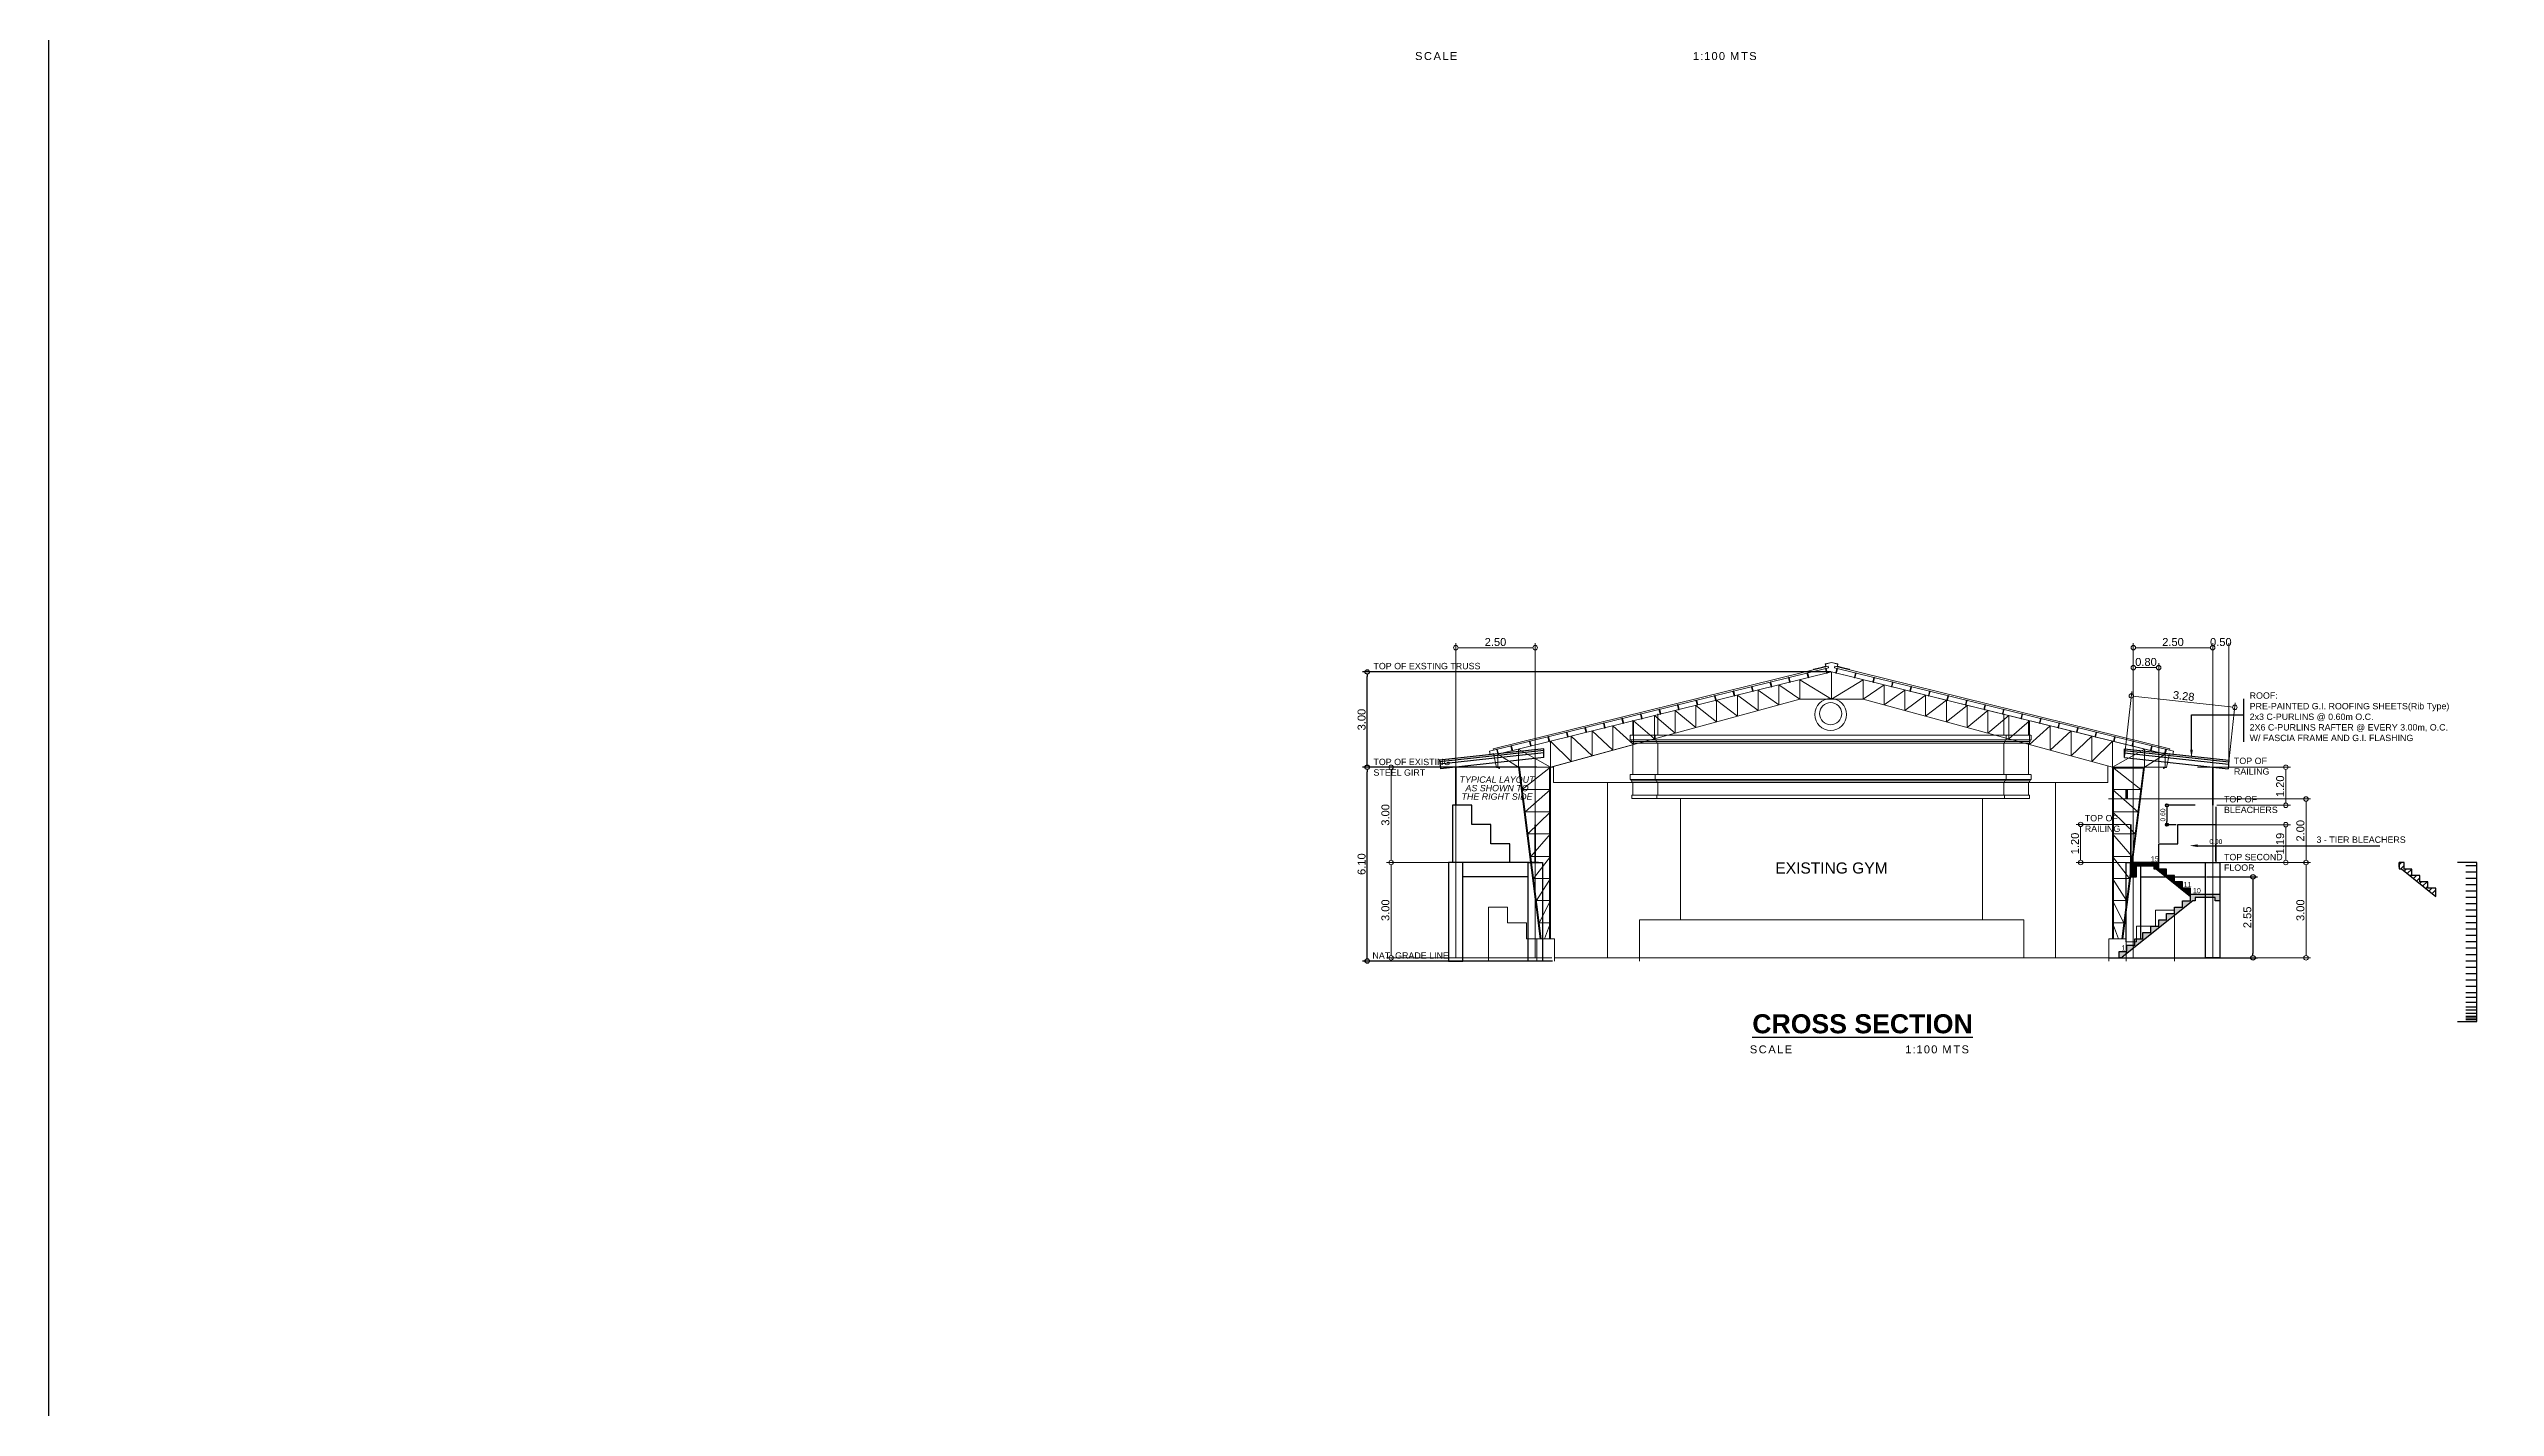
# Model space of a CAD drawing. Header units: inches. Extents: x -1369 to 1198, y -366 to 1398.
# Drawn here: x -748 to -671, y -120.1 to -77.3 of the extents above; entities that cross this region are included whole.
import ezdxf
from ezdxf import colors
from ezdxf.entities.mleader import LeaderData, LeaderLine
from ezdxf.math import Vec2, Vec3

# ---------------------------------------------------------------- set-up
doc = ezdxf.new("R2010")
doc.units = ezdxf.units.IN
doc.header["$MEASUREMENT"] = 0
doc.layers.add('BLK_BDY', color=11, linetype='Continuous', lineweight=13)
doc.layers.add('dim.', color=10, linetype='Continuous', lineweight=15)
for name, color, linetype in [('BUILDING', 40, 'Continuous'), ('dim', 8, 'Continuous'), ('FLOOR-pattern', 7, 'Continuous'), ('S-DIM', 7, 'Continuous')]:
    doc.layers.add(name, color=color, linetype=linetype)
doc.styles.get("Standard").update_dxf_attribs({"font": 'arial.ttf'})
doc.dimstyles.new('60', dxfattribs={"dimtxt": 0.15, "dimasz": 0.1, "dimexe": 0.05, "dimexo": 0.05, "dimgap": 0.05, "dimtad": 1, "dimzin": 0, "dimdsep": 46, "dimtxsty": 'Standard', "dimblk": 'DOTBLANK', "dimcen": 0.5, "dimclrd": 256, "dimclre": 256, "dimclrt": 7, "dimaunit": 1, "dimadec": 5, "dimazin": 0, "dimtfac": 1, "dimtix": 1, "dimtofl": 0, "dimtmove": 0, "dimatfit": 3, "dimfxl": 0.6, "dimtolj": 1, "dimtzin": 0, "dimarcsym": 0})
doc.dimstyles.get("Standard").update_dxf_attribs({"dimtxt": 0.25, "dimasz": 0.14, "dimexe": 0.145, "dimexo": 0.025, "dimgap": 0.05, "dimtad": 1, "dimzin": 0, "dimdsep": 46, "dimtxsty": 'Standard', "dimblk": 'DOTBLANK', "dimcen": 0.09, "dimclrd": 256, "dimclre": 256, "dimaunit": 1, "dimadec": 5, "dimazin": 0, "dimtfac": 1, "dimtix": 1, "dimtofl": 0, "dimtmove": 0, "dimatfit": 3, "dimfxl": 0, "dimtolj": 1, "dimtzin": 0, "dimlwd": -1, "dimlwe": -1, "dimarcsym": 0})

# ---------------------------------------------------------------- blocks, each defined once
blk = doc.blocks.new('_DotBlank')
at = {"color": 0, "linetype": 'ByBlock', "lineweight": -2}
blk.add_line((-0.5, 0), (-1, 0), dxfattribs=at)
blk.add_circle((0, 0), 0.5, dxfattribs=at)
blk = doc.blocks.new('*D856')
at = {"layer": 'Defpoints', "color": 0, "transparency": 16777216}
for p in [(-706.498, -99.952), (-701.132, -99.952), (-700.642, -106.052)]:
    blk.add_point(p, dxfattribs=at)
at = {"layer": 'dim', "transparency": 16777216}
for p, q in [((-701.157, -99.952), (-706.643, -99.952)), ((-706.498, -105.912), (-706.498, -100.092)), ((-700.667, -106.052), (-706.643, -106.052))]:
    blk.add_line(p, q, dxfattribs=at)
at = {"layer": 'dim', "transparency": 16777216, "xscale": 0.14, "yscale": 0.14, "zscale": 0.14}
for p, rotation in [((-706.498, -99.952), 90), ((-706.498, -106.052), 270)]:
    blk.add_blockref('_DotBlank', p, dxfattribs=dict(at, rotation=rotation))
at = {"layer": 'dim', "color": 0, "transparency": 16777216, "insert": (-706.675, -103.002), "char_height": 0.25, "attachment_point": 5, "rotation": 90}
blk.add_mtext('\\A1;6.10', dxfattribs=at)
blk = doc.blocks.new('*D857')
at = {"layer": 'Defpoints', "color": 0, "transparency": 16777216}
for p in [(-706.498, -96.952), (-691.882, -96.952), (-702.382, -99.952)]:
    blk.add_point(p, dxfattribs=at)
at = {"layer": 'dim', "transparency": 16777216}
for p, q in [((-691.907, -96.952), (-706.643, -96.952)), ((-706.498, -99.812), (-706.498, -97.092)), ((-702.407, -99.952), (-706.643, -99.952))]:
    blk.add_line(p, q, dxfattribs=at)
at = {"layer": 'dim', "transparency": 16777216, "xscale": 0.14, "yscale": 0.14, "zscale": 0.14}
for p, rotation in [((-706.498, -96.952), 90), ((-706.498, -99.952), 270)]:
    blk.add_blockref('_DotBlank', p, dxfattribs=dict(at, rotation=rotation))
at = {"layer": 'dim', "color": 0, "transparency": 16777216, "insert": (-706.675, -98.452), "char_height": 0.25, "attachment_point": 5, "rotation": 90}
blk.add_mtext('\\A1;3.00', dxfattribs=at)
blk = doc.blocks.new('*D858')
at = {"layer": 'Defpoints', "color": 0, "transparency": 16777216}
for p in [(-680.157, -102.952), (-676.944, -102.952), (-683.157, -105.952)]:
    blk.add_point(p, dxfattribs=at)
at = {"layer": 'dim.', "transparency": 16777216}
for p, q in [((-680.132, -102.952), (-676.799, -102.952)), ((-676.944, -105.812), (-676.944, -103.092)), ((-683.132, -105.952), (-676.799, -105.952))]:
    blk.add_line(p, q, dxfattribs=at)
at = {"layer": 'dim.', "transparency": 16777216, "xscale": 0.14, "yscale": 0.14, "zscale": 0.14}
for p, rotation in [((-676.944, -102.952), 90), ((-676.944, -105.952), 270)]:
    blk.add_blockref('_DotBlank', p, dxfattribs=dict(at, rotation=rotation))
at = {"layer": 'dim.', "color": 0, "transparency": 16777216, "insert": (-677.121, -104.452), "char_height": 0.25, "attachment_point": 5, "rotation": 90}
blk.add_mtext('\\A1;3.00', dxfattribs=at)
blk = doc.blocks.new('*D859')
at = {"layer": 'Defpoints', "color": 0, "transparency": 16777216}
for p in [(-683.183, -100.951), (-676.944, -100.951), (-680.157, -102.952)]:
    blk.add_point(p, dxfattribs=at)
at = {"layer": 'dim.', "transparency": 16777216}
for p, q in [((-683.158, -100.951), (-676.799, -100.951)), ((-676.944, -102.812), (-676.944, -101.091)), ((-680.132, -102.952), (-676.799, -102.952))]:
    blk.add_line(p, q, dxfattribs=at)
at = {"layer": 'dim.', "transparency": 16777216, "xscale": 0.14, "yscale": 0.14, "zscale": 0.14}
for p, rotation in [((-676.944, -100.951), 90), ((-676.944, -102.952), 270)]:
    blk.add_blockref('_DotBlank', p, dxfattribs=dict(at, rotation=rotation))
at = {"layer": 'dim.', "color": 0, "transparency": 16777216, "insert": (-677.121, -101.952), "char_height": 0.25, "attachment_point": 5, "rotation": 90}
blk.add_mtext('\\A1;2.00', dxfattribs=at)
blk = doc.blocks.new('*D860')
at = {"layer": 'Defpoints', "color": 0, "transparency": 16777216}
for p in [(-679.882, -96.189), (-682.382, -105.952), (-679.882, -105.952)]:
    blk.add_point(p, dxfattribs=at)
at = {"layer": 'dim.', "transparency": 16777216}
for p, q in [((-682.382, -105.927), (-682.382, -96.044)), ((-682.242, -96.189), (-680.022, -96.189)), ((-679.882, -105.927), (-679.882, -96.044))]:
    blk.add_line(p, q, dxfattribs=at)
at = {"layer": 'dim.', "transparency": 16777216, "xscale": 0.14, "yscale": 0.14, "zscale": 0.14, "rotation": 180}
blk.add_blockref('_DotBlank', (-682.382, -96.189), dxfattribs=at)
at = {"layer": 'dim.', "transparency": 16777216, "xscale": 0.14, "yscale": 0.14, "zscale": 0.14}
blk.add_blockref('_DotBlank', (-679.882, -96.189), dxfattribs=at)
at = {"layer": 'dim.', "color": 0, "transparency": 16777216, "insert": (-681.132, -96.012), "char_height": 0.25, "attachment_point": 5}
blk.add_mtext('\\A1;2.50', dxfattribs=at)
blk = doc.blocks.new('*D861')
at = {"layer": 'Defpoints', "color": 0, "transparency": 16777216}
for p in [(-681.582, -96.817), (-681.582, -102.36), (-682.382, -102.952)]:
    blk.add_point(p, dxfattribs=at)
at = {"layer": 'dim.', "transparency": 16777216}
for p, q in [((-682.382, -102.927), (-682.382, -96.672)), ((-682.242, -96.817), (-681.722, -96.817)), ((-681.582, -102.335), (-681.582, -96.672))]:
    blk.add_line(p, q, dxfattribs=at)
at = {"layer": 'dim.', "transparency": 16777216, "xscale": 0.14, "yscale": 0.14, "zscale": 0.14, "rotation": 180}
blk.add_blockref('_DotBlank', (-682.382, -96.817), dxfattribs=at)
at = {"layer": 'dim.', "transparency": 16777216, "xscale": 0.14, "yscale": 0.14, "zscale": 0.14}
blk.add_blockref('_DotBlank', (-681.582, -96.817), dxfattribs=at)
at = {"layer": 'dim.', "color": 0, "transparency": 16777216, "insert": (-681.982, -96.639), "char_height": 0.25, "attachment_point": 5}
blk.add_mtext('\\A1;0.80', dxfattribs=at)
blk = doc.blocks.new('*D862')
at = {"layer": 'Defpoints', "color": 0, "transparency": 16777216}
for p in [(-680.382, -99.952), (-677.581, -99.952), (-679.782, -101.15)]:
    blk.add_point(p, dxfattribs=at)
at = {"layer": 'dim.', "transparency": 16777216}
for p, q in [((-680.357, -99.952), (-677.436, -99.952)), ((-677.581, -101.01), (-677.581, -100.092)), ((-679.757, -101.15), (-677.436, -101.15))]:
    blk.add_line(p, q, dxfattribs=at)
at = {"layer": 'dim.', "transparency": 16777216, "xscale": 0.14, "yscale": 0.14, "zscale": 0.14}
for p, rotation in [((-677.581, -99.952), 90), ((-677.581, -101.15), 270)]:
    blk.add_blockref('_DotBlank', p, dxfattribs=dict(at, rotation=rotation))
at = {"layer": 'dim.', "color": 0, "transparency": 16777216, "insert": (-677.758, -100.551), "char_height": 0.25, "attachment_point": 5, "rotation": 90}
blk.add_mtext('\\A1;1.20', dxfattribs=at)
blk = doc.blocks.new('*D866')
at = {"layer": 'Defpoints', "color": 0, "transparency": 16777216}
for p in [(-679.782, -101.76), (-679.782, -102.952), (-677.581, -102.952)]:
    blk.add_point(p, dxfattribs=at)
at = {"layer": 'dim.', "transparency": 16777216}
for p, q in [((-679.757, -101.76), (-677.436, -101.76)), ((-677.581, -101.9), (-677.581, -102.812)), ((-679.757, -102.952), (-677.436, -102.952))]:
    blk.add_line(p, q, dxfattribs=at)
at = {"layer": 'dim.', "transparency": 16777216, "xscale": 0.14, "yscale": 0.14, "zscale": 0.14}
for p, rotation in [((-677.581, -101.76), 90), ((-677.581, -102.952), 270)]:
    blk.add_blockref('_DotBlank', p, dxfattribs=dict(at, rotation=rotation))
at = {"layer": 'dim.', "color": 0, "transparency": 16777216, "insert": (-677.758, -102.356), "char_height": 0.25, "attachment_point": 5, "rotation": 90}
blk.add_mtext('\\A1;1.19', dxfattribs=at)
blk = doc.blocks.new('*D867')
at = {"layer": 'Defpoints', "color": 0, "transparency": 16777216}
for p in [(-679.186, -98.066), (-682.657, -99.647), (-679.4, -100.005)]:
    blk.add_point(p, dxfattribs=at)
at = {"layer": 'dim.', "transparency": 16777216}
for p, q in [((-682.654, -99.622), (-682.427, -97.564)), ((-682.304, -97.723), (-679.325, -98.051)), ((-679.397, -99.981), (-679.17, -97.922))]:
    blk.add_line(p, q, dxfattribs=at)
at = {"layer": 'dim.', "transparency": 16777216, "xscale": 0.14, "yscale": 0.14, "zscale": 0.14}
for p, rotation in [((-682.443, -97.708), 173.7227015104041), ((-679.186, -98.066), 353.7227015104041)]:
    blk.add_blockref('_DotBlank', p, dxfattribs=dict(at, rotation=rotation))
at = {"layer": 'dim.', "color": 0, "transparency": 16777216, "insert": (-680.795, -97.71), "char_height": 0.25, "attachment_point": 5, "rotation": 353.7227}
blk.add_mtext('\\A1;3.28', dxfattribs=at)
blk = doc.blocks.new('*D863')
at = {"layer": 'Defpoints', "color": 0, "transparency": 16777216}
for p in [(-705.747, -102.952), (-703.66, -102.952), (-700.66, -105.952)]:
    blk.add_point(p, dxfattribs=at)
at = {"layer": 'dim.', "transparency": 16777216}
for p, q in [((-703.685, -102.952), (-705.892, -102.952)), ((-705.747, -105.812), (-705.747, -103.092)), ((-700.685, -105.952), (-705.892, -105.952))]:
    blk.add_line(p, q, dxfattribs=at)
at = {"layer": 'dim.', "transparency": 16777216, "xscale": 0.14, "yscale": 0.14, "zscale": 0.14}
for p, rotation in [((-705.747, -102.952), 90), ((-705.747, -105.952), 270)]:
    blk.add_blockref('_DotBlank', p, dxfattribs=dict(at, rotation=rotation))
at = {"layer": 'dim.', "color": 0, "transparency": 16777216, "insert": (-705.925, -104.452), "char_height": 0.25, "attachment_point": 5, "rotation": 90}
blk.add_mtext('\\A1;3.00', dxfattribs=at)
blk = doc.blocks.new('*D864')
at = {"layer": 'Defpoints', "color": 0, "transparency": 16777216}
for p in [(-705.747, -99.952), (-700.633, -99.952), (-703.66, -102.952)]:
    blk.add_point(p, dxfattribs=at)
at = {"layer": 'dim.', "transparency": 16777216}
for p, q in [((-700.658, -99.952), (-705.892, -99.952)), ((-705.747, -102.812), (-705.747, -100.092)), ((-703.685, -102.952), (-705.892, -102.952))]:
    blk.add_line(p, q, dxfattribs=at)
at = {"layer": 'dim.', "transparency": 16777216, "xscale": 0.14, "yscale": 0.14, "zscale": 0.14}
for p, rotation in [((-705.747, -99.952), 90), ((-705.747, -102.952), 270)]:
    blk.add_blockref('_DotBlank', p, dxfattribs=dict(at, rotation=rotation))
at = {"layer": 'dim.', "color": 0, "transparency": 16777216, "insert": (-705.925, -101.452), "char_height": 0.25, "attachment_point": 5, "rotation": 90}
blk.add_mtext('\\A1;3.00', dxfattribs=at)
blk = doc.blocks.new('*D865')
at = {"layer": 'Defpoints', "color": 0, "transparency": 16777216}
for p in [(-703.71, -96.189), (-703.71, -105.952), (-701.21, -105.952)]:
    blk.add_point(p, dxfattribs=at)
at = {"layer": 'dim.', "transparency": 16777216}
for p, q in [((-703.71, -105.927), (-703.71, -96.044)), ((-701.35, -96.189), (-703.57, -96.189)), ((-701.21, -105.927), (-701.21, -96.044))]:
    blk.add_line(p, q, dxfattribs=at)
at = {"layer": 'dim.', "transparency": 16777216, "xscale": 0.14, "yscale": 0.14, "zscale": 0.14, "rotation": 180}
blk.add_blockref('_DotBlank', (-703.71, -96.189), dxfattribs=at)
at = {"layer": 'dim.', "transparency": 16777216, "xscale": 0.14, "yscale": 0.14, "zscale": 0.14}
blk.add_blockref('_DotBlank', (-701.21, -96.189), dxfattribs=at)
at = {"layer": 'dim.', "color": 0, "transparency": 16777216, "insert": (-702.46, -96.012), "char_height": 0.25, "attachment_point": 5}
blk.add_mtext('\\A1;2.50', dxfattribs=at)
blk = doc.blocks.new('SP')
at = {"color": 8, "true_color": 0x808080}
for p, q in [((-0.00625, 0.15), (-0.00625, 0.146875)), ((0.00625, 0.15), (-0.00625, 0.15)), ((-0.00625, 0.146875), (0.003125, 0.146875)), ((0.003125, 0.003125), (-0.00625, 0.003125)), ((-0.00625, 0.003125), (-0.00625, 0)), ((-0.00625, 0), (0.00625, 0)), ((0.003125, 0.146875), (0.003125, 0.1375)), ((0.003125, 0.1375), (0.00625, 0.1375)), ((0.003125, 0.0125), (0.003125, 0.003125)), ((0.003125, 0.0125), (0.00625, 0.0125)), ((0.00625, 0.1375), (0.00625, 0.15)), ((0.00625, 0), (0.00625, 0.0125))]:
    blk.add_line(p, q, dxfattribs=at)
blk.add_lwpolyline([(0.003125, 0.146875), (0.003125, 0.003125), (0, 0.003125), (0, 0.146875), (0.003125, 0.146875)], dxfattribs=at)
blk = doc.blocks.new('EXISTING ELEV')
at = {"color": 8, "lineweight": 9, "true_color": 0x808080}
for p, q in [((103.969, -281.376), (103.969, -281.426)), ((103.969, -281.426), (116.483, -281.426)), ((116.483, -281.826), (103.969, -281.826)), ((104.755, -281.376), (104.755, -281.426)), ((115.698, -281.376), (115.698, -281.426)), ((116.483, -281.376), (116.483, -281.426)), ((116.483, -281.926), (103.969, -281.926)), ((101.528, -286.344), (100.978, -286.344)), ((100.978, -287.044), (100.978, -286.344)), ((101.528, -287.044), (101.528, -286.344)), ((118.978, -286.344), (119.528, -286.344)), ((118.978, -287.044), (118.978, -286.344)), ((119.528, -287.044), (119.528, -286.344)), ((101.528, -286.944), (118.978, -286.944))]:
    blk.add_line(p, q, dxfattribs=at)
for points in [[(110.144, -277.765), (99.603, -280.362), (99.615, -280.411), (110.156, -277.814), (110.144, -277.765)], [(99.753, -280.531), (110.253, -277.944)], [(109.253, -278.803), (101.403, -280.944), (99.753, -280.944), (99.753, -280.531), (110.253, -277.944)], [(109.687, -277.859), (109.881, -277.811), (110.07, -277.764), (110.052, -277.691), (110.253, -277.642), (110.455, -277.691), (110.437, -277.764), (110.625, -277.811), (110.82, -277.859), (110.818, -277.865), (110.624, -277.817), (110.43, -277.769), (110.448, -277.696), (110.253, -277.648), (110.059, -277.696), (110.077, -277.769), (109.883, -277.817), (109.689, -277.865), (109.687, -277.859)], [(120.603, -280.494), (110.253, -277.944)], [(111.253, -278.803), (119.103, -280.944), (120.753, -280.944), (120.753, -280.531), (110.253, -277.944)], [(110.253, -278.803), (110.253, -277.944)], [(110.362, -277.765), (120.903, -280.362), (120.891, -280.411), (110.35, -277.814), (110.362, -277.765)], [(109.253, -278.191), (109.253, -278.803), (108.599, -278.352), (108.599, -278.982), (107.945, -278.513), (107.945, -279.16), (107.291, -278.674), (107.291, -279.338), (106.637, -278.835), (106.637, -279.517), (105.983, -278.996), (105.983, -279.695), (105.329, -279.157), (105.329, -279.873), (104.675, -279.319), (104.675, -280.052), (104.021, -279.48), (104.021, -280.23), (103.367, -279.641), (103.367, -280.409), (102.713, -279.802), (102.713, -280.587), (102.059, -279.963), (102.059, -280.765), (101.403, -280.125), (101.403, -280.944), (100.403, -280.371), (100.403, -280.944), (99.753, -280.531)], [(107.291, -278.674), (107.291, -279.338)], [(107.945, -278.513), (107.945, -279.16)], [(108.599, -278.352), (108.599, -278.982)], [(109.253, -278.803), (109.253, -278.191)], [(110.253, -278.803), (109.253, -278.191)], [(110.253, -278.803), (111.253, -278.191), (111.253, -278.803), (111.907, -278.352), (111.907, -278.982), (112.561, -278.513), (112.561, -279.16), (113.215, -278.674), (113.215, -279.338), (113.869, -278.835), (113.869, -279.517), (114.523, -278.996), (114.523, -279.695), (115.177, -279.157), (115.177, -279.873), (115.831, -279.319), (115.831, -280.052), (116.485, -279.48), (116.485, -280.23), (117.139, -279.641), (117.139, -280.409), (117.793, -279.802), (117.793, -280.587), (118.447, -279.963), (118.447, -280.765), (119.103, -280.125), (119.103, -280.944), (120.103, -280.371), (120.103, -280.944), (120.753, -280.531)], [(103.994, -279.939), (103.994, -279.461)], [(104.021, -279.48), (104.021, -280.23)], [(104.675, -279.319), (104.675, -280.052)], [(104.78, -279.934), (104.78, -279.268)], [(105.329, -279.157), (105.329, -279.873)], [(105.983, -278.996), (105.983, -279.695)], [(106.637, -278.835), (106.637, -279.517)], [(109.253, -278.803), (111.253, -278.803)], [(115.673, -279.934), (115.673, -279.268)], [(116.458, -279.939), (116.458, -279.461)], [(100.168, -280.275), (99.488, -280.442), (99.512, -280.539), (99.609, -280.514), (99.704, -280.954), (99.779, -280.954), (99.779, -280.979), (99.804, -280.979), (99.804, -280.954)], [(103.969, -281.426), (101.501, -281.426), (101.501, -280.918), (103.994, -280.238)], [(102.059, -279.963), (102.059, -280.765)], [(102.713, -279.802), (102.713, -280.587)], [(103.367, -279.641), (103.367, -280.409)], [(103.919, -279.934), (116.531, -279.934)], [(103.919, -279.934), (103.919, -280.084), (103.944, -280.084), (103.944, -280.134), (103.969, -280.134)], [(103.944, -280.084), (116.531, -280.084)], [(103.969, -280.134), (116.508, -280.134)], [(103.969, -280.134), (103.969, -280.184)], [(103.969, -280.184), (116.458, -280.186)], [(103.994, -281.176), (103.994, -280.189)], [(104.705, -279.934), (104.705, -280.084), (104.73, -280.084), (104.73, -280.134), (104.755, -280.134)], [(104.755, -280.134), (104.755, -280.184)], [(104.78, -280.184), (104.78, -281.176)], [(115.673, -279.934), (115.673, -279.722)], [(115.673, -280.184), (115.673, -281.176)], [(115.748, -279.934), (115.748, -280.084), (115.723, -280.084), (115.723, -280.134), (115.698, -280.134)], [(115.698, -280.134), (115.698, -280.184)], [(116.458, -281.176), (116.458, -280.189)], [(116.533, -279.934), (116.533, -280.084), (116.508, -280.084), (116.508, -280.134), (116.483, -280.134)], [(116.483, -280.134), (116.483, -280.184)], [(120.339, -280.275), (121.018, -280.442), (120.995, -280.539), (120.898, -280.514), (120.803, -280.954), (120.728, -280.954), (120.728, -280.979), (120.703, -280.979), (120.703, -280.954)], [(101.078, -286.344), (100.403, -280.944), (101.403, -280.944), (101.403, -286.344)], [(101.116, -286.344), (100.428, -280.944)], [(101.403, -280.944), (100.517, -281.644), (101.403, -281.644), (100.607, -282.344), (101.403, -282.344), (100.696, -283.044), (101.403, -283.044), (100.786, -283.757), (101.403, -283.757), (100.874, -284.444), (101.403, -284.444), (100.963, -285.144), (101.403, -285.144), (101.052, -285.844), (101.403, -285.844), (101.216, -286.344)], [(101.378, -280.944), (101.378, -286.344)], [(116.483, -281.426), (118.951, -281.426), (118.951, -280.903), (118.951, -280.903)], [(119.428, -286.344), (120.103, -280.944), (119.103, -280.944), (119.103, -286.344)], [(119.103, -280.944), (119.989, -281.644), (119.103, -281.644), (119.9, -282.344), (119.103, -282.344), (119.811, -283.044), (119.103, -283.044), (119.72, -283.757), (119.103, -283.757), (119.633, -284.444), (119.103, -284.444), (119.544, -285.144), (119.103, -285.144), (119.455, -285.844), (119.103, -285.844), (119.291, -286.344)], [(119.391, -286.344), (120.075, -280.969), (119.128, -280.969), (119.128, -286.344)], [(103.919, -281.176), (116.531, -281.176)], [(103.919, -281.176), (103.919, -281.326), (103.944, -281.326), (103.944, -281.376), (103.969, -281.376)], [(103.944, -281.326), (116.531, -281.326)], [(103.969, -281.376), (116.483, -281.376)], [(103.969, -281.826), (103.969, -281.926)], [(103.994, -281.426), (103.994, -281.826)], [(104.705, -281.176), (104.705, -281.326), (104.73, -281.326), (104.73, -281.376), (104.755, -281.376)], [(104.755, -281.826), (104.755, -281.926)], [(104.78, -281.426), (104.78, -281.826)], [(115.673, -281.426), (115.673, -281.826)], [(115.748, -281.176), (115.748, -281.326), (115.723, -281.326), (115.723, -281.376), (115.698, -281.376)], [(115.698, -281.826), (115.698, -281.926)], [(116.458, -281.426), (116.458, -281.826)], [(116.533, -281.176), (116.533, -281.326), (116.508, -281.326), (116.508, -281.376), (116.483, -281.376)], [(116.483, -281.826), (116.483, -281.926)], [(103.969, -281.926), (103.969, -281.926)], [(104.755, -281.926), (104.755, -281.926)], [(108.076, -281.926), (108.376, -281.926)], [(115.698, -281.926), (115.698, -281.926)], [(116.483, -281.926), (116.483, -281.926)], [(100.978, -286.344), (100.653, -286.344), (100.653, -285.844), (100.053, -285.844), (100.053, -285.344), (99.453, -285.344), (99.453, -287.044)], [(119.528, -286.444), (119.853, -286.444), (119.853, -285.944), (120.453, -285.944), (120.453, -285.444), (121.053, -285.444), (121.053, -287.044)], [(116.303, -286.944), (116.303, -285.744), (104.203, -285.744), (104.203, -287.044)]]:
    blk.add_lwpolyline(points, dxfattribs=at)
for centre, radius in [((110.226, -279.284), 0.5), ((110.226, -279.256), 0.35)]:
    blk.add_circle(centre, radius, dxfattribs=at)
for p, rotation in [((109.525, -278.124), 13.84069444444445), ((110.108, -277.98), 13.84069444444445), ((106.612, -278.841), 13.84069444444445), ((107.195, -278.698), 13.84069444444445), ((107.777, -278.554), 13.84069444444445), ((108.36, -278.411), 13.84069444444445), ((108.943, -278.267), 13.84069444444445), ((103.699, -279.559), 13.84069444444445), ((104.282, -279.416), 13.84069444444445), ((104.865, -279.272), 13.84069444444445), ((105.447, -279.128), 13.84069444444445), ((106.03, -278.985), 13.84069444444445), ((100.204, -280.42), 13.84069444444445), ((100.786, -280.277), 13.84069444444445), ((101.369, -280.133), 13.84069444444445), ((101.952, -279.99), 13.84069444444445), ((102.534, -279.846), 13.84069444444445), ((103.117, -279.703), 13.84069444444445), ((120.747, -280.53), 346.1593055555692)]:
    blk.add_blockref('SP', p, dxfattribs=dict(at, rotation=rotation))
at = {"color": 8, "lineweight": 9, "true_color": 0x808080, "xscale": -1}
for p, rotation in [((110.399, -277.98), 346.1593055555556), ((110.982, -278.124), 346.1593055555556), ((111.564, -278.267), 346.1593055555556), ((112.147, -278.411), 346.1593055555556), ((112.729, -278.554), 346.1593055555556), ((113.312, -278.698), 346.1593055555556), ((113.895, -278.841), 346.1593055555556), ((114.477, -278.985), 346.1593055555556), ((115.06, -279.128), 346.1593055555556), ((115.642, -279.272), 346.1593055555556), ((116.225, -279.416), 346.1593055555556), ((116.807, -279.559), 346.1593055555556), ((117.39, -279.703), 346.1593055555556), ((117.973, -279.846), 346.1593055555556), ((118.555, -279.99), 346.1593055555556), ((119.138, -280.133), 346.1593055555556), ((119.72, -280.277), 346.1593055555556), ((120.303, -280.42), 346.1593055555556), ((99.759, -280.53), 13.84069444443078)]:
    blk.add_blockref('SP', p, dxfattribs=dict(at, rotation=rotation))
blk = doc.blocks.new('*D869')
at = {"layer": 'Defpoints', "color": 0, "transparency": 16777216}
for p in [(-682.457, -101.752), (-684.039, -102.952), (-682.482, -102.952)]:
    blk.add_point(p, dxfattribs=at)
at = {"layer": 'dim.', "transparency": 16777216}
for p, q in [((-682.482, -101.752), (-684.184, -101.752)), ((-684.039, -101.892), (-684.039, -102.812)), ((-682.507, -102.952), (-684.184, -102.952))]:
    blk.add_line(p, q, dxfattribs=at)
at = {"layer": 'dim.', "transparency": 16777216, "xscale": 0.14, "yscale": 0.14, "zscale": 0.14}
for p, rotation in [((-684.039, -101.752), 90), ((-684.039, -102.952), 270)]:
    blk.add_blockref('_DotBlank', p, dxfattribs=dict(at, rotation=rotation))
at = {"layer": 'dim.', "color": 0, "transparency": 16777216, "insert": (-684.217, -102.352), "char_height": 0.25, "attachment_point": 5, "rotation": 90}
blk.add_mtext('\\A1;1.20', dxfattribs=at)
blk = doc.blocks.new('*D870')
at = {"layer": 'Defpoints', "color": 0, "transparency": 16777216}
for p in [(-679.782, -101.15), (-679.782, -102.419), (-679.782, -102.952)]:
    blk.add_point(p, dxfattribs=at)
at = {"layer": 'dim.', "lineweight": -2, "transparency": 16777216}
for p, q in [((-679.782, -101.2), (-679.782, -102.469)), ((-679.782, -102.902), (-679.782, -102.369))]:
    blk.add_line(p, q, dxfattribs=at)
at = {"layer": 'dim.', "color": 7, "transparency": 16777216, "insert": (-679.782, -102.292), "char_height": 0.15, "attachment_point": 5}
blk.add_mtext('\\A1;0.00', dxfattribs=at)
blk = doc.blocks.new('*D871')
at = {"layer": 'Defpoints', "color": 0, "transparency": 16777216}
for p in [(-680.382, -101.15), (-681.322, -101.76), (-680.982, -101.76)]:
    blk.add_point(p, dxfattribs=at)
at = {"layer": 'dim.', "lineweight": -2, "transparency": 16777216}
for p, q in [((-680.432, -101.15), (-681.372, -101.15)), ((-681.322, -101.25), (-681.322, -101.66)), ((-681.032, -101.76), (-681.372, -101.76))]:
    blk.add_line(p, q, dxfattribs=at)
at = {"layer": 'dim.', "lineweight": -2, "transparency": 16777216, "xscale": 0.1, "yscale": 0.1, "zscale": 0.1}
for p, rotation in [((-681.322, -101.15), 90), ((-681.322, -101.76), 270)]:
    blk.add_blockref('_DotBlank', p, dxfattribs=dict(at, rotation=rotation))
at = {"layer": 'dim.', "color": 7, "transparency": 16777216, "insert": (-681.449, -101.455), "char_height": 0.15, "attachment_point": 5, "rotation": 90}
blk.add_mtext('\\A1;0.60', dxfattribs=at)
blk = doc.blocks.new('*D868')
at = {"layer": 'Defpoints', "color": 0, "transparency": 16777216}
for p in [(-679.369, -96.189), (-679.882, -99.676), (-679.369, -99.732)]:
    blk.add_point(p, dxfattribs=at)
at = {"layer": 'dim.', "transparency": 16777216}
for p, q in [((-679.882, -99.651), (-679.882, -96.044)), ((-679.369, -99.707), (-679.369, -96.044))]:
    blk.add_line(p, q, dxfattribs=at)
at = {"layer": 'dim.', "color": 0, "transparency": 16777216, "insert": (-679.626, -96.012), "char_height": 0.25, "attachment_point": 5}
blk.add_mtext('\\A1;0.50', dxfattribs=at)
blk = doc.blocks.new('*D885')
at = {"layer": 'Defpoints', "color": 0, "transparency": 16777216}
for p in [(-680.107, -103.402), (-680.107, -105.952), (-678.614, -105.952)]:
    blk.add_point(p, dxfattribs=at)
at = {"layer": 'S-DIM', "transparency": 16777216}
for p, q in [((-680.082, -103.402), (-678.469, -103.402)), ((-678.614, -103.542), (-678.614, -105.812)), ((-680.082, -105.952), (-678.469, -105.952))]:
    blk.add_line(p, q, dxfattribs=at)
at = {"layer": 'S-DIM', "transparency": 16777216, "xscale": 0.14, "yscale": 0.14, "zscale": 0.14}
for p, rotation in [((-678.614, -103.402), 90), ((-678.614, -105.952), 270)]:
    blk.add_blockref('_DotBlank', p, dxfattribs=dict(at, rotation=rotation))
at = {"layer": 'S-DIM', "color": 0, "transparency": 16777216, "insert": (-678.791, -104.677), "char_height": 0.25, "attachment_point": 5, "rotation": 90}
blk.add_mtext('\\A1;2.55', dxfattribs=at)

msp = doc.modelspace()

# ---------------------------------------------------------------- hatches: boundary and pattern name
at = {"layer": 'dim.'}
h = msp.add_hatch(color=1, dxfattribs=at)
h.dxf.hatch_style = 1
h.paths.add_polyline_path([(-682.6149, -100.6524), (-682.5622, -100.6524), (-682.5622, -100.9509), (-682.6149, -100.9509)])
at = {"layer": 'FLOOR-pattern', "lineweight": 5, "true_color": 0x808080, "transparency": 33554687}
h = msp.add_hatch(dxfattribs=at)
h.set_pattern_fill('ANSI31', color=8, scale=0.1)
h.set_pattern_definition([(45, (-802.134932, 180.991939), (-0.00883883476, 0.00883883476), [])])
h.paths.add_polyline_path([(-682.4815, -102.9524), (-682.4815, -103.4024), (-682.2815, -103.4024), (-682.2815, -103.0524), (-681.7315, -103.0524), (-681.7315, -103.1524), (-681.6608, -103.1524), (-680.5815, -104.0158), (-680.5815, -103.7596), (-680.8315, -103.7596), (-680.8315, -103.5596), (-681.0815, -103.5596), (-681.0815, -103.3596), (-681.3315, -103.3596), (-681.3315, -103.1596), (-681.5815, -103.1596), (-681.5815, -102.9524)])
at = {"layer": 'FLOOR-pattern', "true_color": 0xffffff, "transparency": 33554687}
h = msp.add_hatch(dxfattribs=at)
h.set_pattern_fill('ANSI31')
h.paths.add_polyline_path([(-673.8581, -102.9524), (-674.0081, -102.9524), (-674.0081, -103.1024), (-674.0081, -103.1524), (-673.9373, -103.1524), (-672.8581, -104.0158), (-672.8581, -103.7596), (-673.1081, -103.7596), (-673.1081, -103.5596), (-673.3581, -103.5596), (-673.3581, -103.3596), (-673.6081, -103.3596), (-673.6081, -103.1596), (-673.8581, -103.1596)])
at = {"layer": 'FLOOR-pattern', "lineweight": 5, "true_color": 0x808080, "transparency": 33554687}
h = msp.add_hatch(color=8, dxfattribs=at)
h.dxf.hatch_style = 1
h.paths.add_polyline_path([(-682.8315, -105.9524), (-682.8315, -105.7524), (-682.5815, -105.7524), (-682.5815, -105.5524), (-682.3315, -105.5524), (-682.3315, -105.3524), (-682.0815, -105.3524), (-682.0815, -105.1524), (-681.8315, -105.1524), (-681.8315, -104.9524), (-681.5815, -104.9524), (-681.5815, -104.7524), (-681.3315, -104.7524), (-681.3315, -104.5524), (-681.0815, -104.5524), (-681.0815, -104.3524), (-680.8315, -104.3524), (-680.8315, -104.1524), (-680.5815, -104.1524), (-680.5815, -103.9524), (-679.6565, -103.9524), (-679.6565, -104.1524), (-679.8065, -104.1524), (-679.8065, -104.0524), (-680.4315, -104.0524), (-680.4315, -104.1524), (-680.5114, -104.1524), (-682.7315, -105.9285), (-682.7315, -105.9524)])

# ---------------------------------------------------------------- linework, layer by layer
at = {"color": 1, "true_color": 0xff0a0a}
msp.add_line((-681.5815, -102.9524), (-680.1065, -102.9524), dxfattribs=at)
for points in [[(-748, 7.5), (-225.5, 7.5), (-225.5, -332), (-748, -332)], [(-703.4854, -102.9524), (-703.9354, -102.9524), (-703.9354, -106.0524), (-703.4854, -106.0524)], [(-701.4354, -102.9524), (-700.9854, -102.9524), (-700.9854, -106.0524), (-701.4354, -106.0524)], [(-682.4815, -102.9524), (-682.4815, -103.4024), (-682.2815, -103.4024), (-682.2815, -103.0524), (-681.7315, -103.0524), (-681.7315, -103.1524), (-681.6608, -103.1524), (-680.5815, -104.0158), (-680.5815, -103.7596), (-680.8315, -103.7596), (-680.8315, -103.5596), (-681.0815, -103.5596), (-681.0815, -103.3596), (-681.3315, -103.3596), (-681.3315, -103.1596), (-681.5815, -103.1596), (-681.5815, -102.9524)], [(-680.1065, -102.9524), (-679.6565, -102.9524), (-679.6565, -105.9524), (-680.1065, -105.9524)], [(-674.0081, -102.9524), (-674.0081, -102.9524), (-674.0081, -102.9524), (-674.0081, -103.1024), (-674.0081, -102.9524), (-674.0081, -103.1524), (-673.9373, -103.1524), (-672.8581, -104.0158), (-672.8581, -103.7596), (-673.1081, -103.7596), (-673.1081, -103.5596), (-673.3581, -103.5596), (-673.3581, -103.3596), (-673.6081, -103.3596), (-673.6081, -103.1596), (-673.8581, -103.1596), (-673.8581, -102.9524)]]:
    msp.add_lwpolyline(points, close=True)
at = {"color": 8, "true_color": 0x808080}
msp.add_lwpolyline([(-678.9155, -97.8034), (-678.9155, -99.1524)], dxfattribs=at)
for points in [[(-700.9354, -99.3705), (-704.2224, -99.732)], [(-704.2224, -99.732), (-704.1924, -100.0054)], [(-700.9354, -99.4208), (-704.217, -99.7817)], [(-700.9354, -99.4962), (-704.2088, -99.8563)], [(-700.9354, -99.6471), (-704.1924, -100.0054)], [(-700.9354, -99.6471), (-700.9354, -99.3705)], [(-682.6565, -99.3705), (-679.3695, -99.732)], [(-682.6565, -99.6471), (-682.6565, -99.3705)], [(-682.6565, -99.4208), (-679.3749, -99.7817)], [(-682.6565, -99.4962), (-679.3831, -99.8563)], [(-682.6565, -99.6471), (-679.3995, -100.0054)], [(-679.3695, -99.732), (-679.3995, -100.0054)], [(-702.0104, -102.9596), (-702.0104, -102.3596), (-702.6104, -102.3596), (-702.6104, -101.7596), (-703.2104, -101.7596), (-703.2104, -101.1496), (-703.8104, -101.1496), (-703.8104, -102.9524)], [(-681.5815, -102.9596), (-681.5815, -102.3596), (-680.9815, -102.3596), (-680.9815, -101.7596), (-680.3815, -101.7596), (-680.3815, -101.7596), (-679.7815, -101.7596), (-679.7815, -102.9524)], [(-701.1104, -102.9524), (-703.4854, -102.9524)], [(-701.1104, -102.9524), (-701.1104, -102.9596)], [(-701.4354, -103.4024), (-703.4854, -103.4024)], [(-682.8315, -105.9524), (-682.8315, -105.7524), (-682.5815, -105.7524), (-682.5815, -105.5524), (-682.3315, -105.5524), (-682.3315, -105.3524), (-682.0815, -105.3524), (-682.0815, -105.1524), (-681.8315, -105.1524), (-681.8315, -104.9524), (-681.5815, -104.9524), (-681.5815, -104.7524), (-681.3315, -104.7524), (-681.3315, -104.5524), (-681.0815, -104.5524), (-681.0815, -104.3524), (-680.8315, -104.3524), (-680.8315, -104.1524), (-680.5815, -104.1524), (-680.5815, -103.9524), (-679.6565, -103.9524), (-679.6565, -104.1524), (-679.8065, -104.1524), (-679.8065, -104.0524), (-680.4315, -104.0524), (-680.4315, -104.1524), (-680.5114, -104.1524), (-682.7315, -105.9285), (-682.7315, -105.9524), (-682.8315, -105.9524)], [(-683.1565, -105.9524), (-679.5069, -105.9524)]]:
    msp.add_lwpolyline(points)
at = {"const_width": 0.05}
for points in [[(-703.7104, -101.1496), (-703.7104, -99.9524)], [(-679.8815, -101.1496), (-679.8815, -99.9524)], [(-701.2104, -102.9596), (-701.2104, -101.7596)], [(-682.4565, -102.9524), (-682.4565, -101.7524)]]:
    msp.add_lwpolyline(points, dxfattribs=at)
at = {"color": 8, "lineweight": 9, "true_color": 0x808080}
for points in [[(-698.9315, -100.4338), (-698.9315, -105.9524)], [(-684.8315, -100.4338), (-684.8315, -105.9524)], [(-696.6315, -100.9338), (-696.6315, -104.7524)], [(-687.1315, -100.9338), (-687.1315, -104.7524)]]:
    msp.add_lwpolyline(points, dxfattribs=at)
at = {"color": 1, "true_color": 0xff0a0a}
for points in [[(-682.6065, -105.4524), (-682.6065, -105.4524), (-682.6065, -102.9524), (-682.4815, -102.9524)], [(-682.1565, -103.0524), (-682.1565, -105.3524)], [(-682.1565, -103.4024), (-680.1065, -103.4024)]]:
    msp.add_lwpolyline(points, dxfattribs=at)
at = {"layer": 'BLK_BDY'}
msp.add_lwpolyline([(-682.6149, -100.6524), (-682.5622, -100.6524), (-682.5622, -100.9509), (-682.6149, -100.9509)], close=True, dxfattribs=at)
at = {"layer": 'BUILDING'}
for p, q in [((-671.5718, -103.0524), (-671.913, -103.0524)), ((-671.5718, -103.2524), (-671.913, -103.2524)), ((-671.5718, -103.4524), (-671.913, -103.4524)), ((-671.5718, -103.6524), (-671.913, -103.6524)), ((-671.5718, -103.8524), (-671.913, -103.8524)), ((-671.5718, -104.0524), (-671.913, -104.0524)), ((-671.5718, -104.2524), (-671.913, -104.2524)), ((-671.5718, -104.4524), (-671.913, -104.4524)), ((-671.5718, -104.6524), (-671.913, -104.6524)), ((-671.5718, -104.8524), (-671.913, -104.8524)), ((-671.5718, -105.0524), (-671.913, -105.0524)), ((-671.5718, -105.2524), (-671.913, -105.2524)), ((-671.5718, -105.4524), (-671.913, -105.4524)), ((-671.5718, -105.6524), (-671.913, -105.6524)), ((-671.5718, -105.8524), (-671.913, -105.8524)), ((-671.5718, -106.0524), (-671.913, -106.0524)), ((-671.5718, -106.2524), (-671.913, -106.2524)), ((-671.5718, -106.4524), (-671.913, -106.4524)), ((-671.5718, -106.6524), (-671.913, -106.6524)), ((-671.5718, -106.8524), (-671.913, -106.8524)), ((-671.5718, -107.0524), (-671.913, -107.0524)), ((-671.5718, -107.2024), (-671.913, -107.2024)), ((-671.5718, -107.3524), (-671.913, -107.3524)), ((-671.5718, -107.5024), (-671.913, -107.5024)), ((-671.5718, -107.6024), (-671.913, -107.6024)), ((-671.5718, -107.7024), (-671.913, -107.7024)), ((-671.5718, -107.8024), (-671.913, -107.8024)), ((-671.5718, -107.8524), (-671.913, -107.8524)), ((-671.5718, -107.9024), (-671.913, -107.9024))]:
    msp.add_line(p, q, dxfattribs=at)
msp.add_lwpolyline([(-672.1718, -107.9524), (-671.5718, -107.9524), (-671.5718, -105.9524), (-671.5718, -102.9524), (-672.1718, -102.9524)], dxfattribs=at)

# ---------------------------------------------------------------- block references
msp.add_blockref('EXISTING ELEV', (-802.1349, 180.9919))

# ---------------------------------------------------------------- texts
at = {"attachment_point": 1}
for s, insert, char_height, width in [('{\\T1.2;SCALE}', (-704.9926, -77.4404), 0.25, 2.789052), ('{\\T1.2;1:100 MTS}', (-696.2438, -77.4404), 0.25, 4.208436), ('TOP OF EXSTING TRUSS', (-706.3027, -96.6666), 0.2, 5.901458), ('ROOF:\\PPRE-PAINTED G.I. ROOFING SHEETS(Rib Type)\\P2x3 C-PURLINS @ 0.60m O.C.\\P2X6 C-PURLINS RAFTER @ EVERY 3.00m, O.C.\\PW/ FASCIA FRAME AND G.I. FLASHING', (-678.7191, -97.5959), 0.2, 6.789289), ('TOP OF EXISTING \\PSTEEL GIRT', (-706.3027, -99.6851), 0.2, 5.901458), ('TOP OF\\PRAILING', (-679.2132, -99.6513), 0.2, 5.901458), ('TOP OF\\PBLEACHERS', (-679.5267, -100.8596), 0.2, 5.901458), ('TOP OF\\PRAILING', (-683.9085, -101.454), 0.2, 5.901458), ('3 - TIER BLEACHERS', (-676.6154, -102.1315), 0.2, 6.789289), ('TOP SECOND \\PFLOOR', (-679.5267, -102.6796), 0.2, 5.901458), ('NAT. GRADE LINE', (-706.3345, -105.7797), 0.2, 5.901458), ('{\\T1.2;SCALE}', (-694.4534, -108.7078), 0.25, 2.789052), ('{\\T1.2;1:100 MTS}', (-689.5589, -108.7078), 0.25, 4.208436)]:
    msp.add_mtext(s, dxfattribs=dict(at, insert=insert, char_height=char_height, width=width))
at = {"insert": (-705.3628, -100.2418), "char_height": 0.2, "width": 5.901458, "attachment_point": 1, "line_spacing_factor": 0.8}
msp.add_mtext('\\pxqc;{\\fArial|b0|i1|c0|p34;TYPICAL LAYOUT\\PAS SHOWN TO \\PTHE RIGHT SIDE}', dxfattribs=at)
at = {"attachment_point": 1}
for s, width, insert, char_height in [('EXISTING GYM', 4.620733, (-693.6486, -102.9493), 0.35), ('{\\fArial|b1|i0|c0|p34;\\LCROSS SECTION }', 18.079743, (-694.3757, -107.7271), 0.6)]:
    msp.add_mtext_dynamic_manual_height_columns(s, width=width, gutter_width=1, heights=[0], dxfattribs=dict(at, insert=insert, char_height=char_height))
at = {"color": 1, "true_color": 0xff0a0a, "char_height": 0.16, "width": 0.111732, "attachment_point": 1}
for s, insert in [('15', (-681.8314, -102.7575)), ('11', (-680.7972, -103.5648)), ('10', (-680.5042, -103.7575)), ('1', (-682.7542, -105.5575))]:
    msp.add_mtext(s, dxfattribs=dict(at, insert=insert))

# ---------------------------------------------------------------- dimensions: what is measured, and where the dimension line sits
at = {"layer": 'dim', "color": 0}
for base, p1, p2, picture, middle in [((-706.4976, -96.9524), (-702.3815, -99.9524), (-691.8815, -96.9524), '*D857', (-706.6753, -98.4524)), ((-706.4976, -99.9524), (-700.6423, -106.0524), (-701.1315, -99.9524), '*D856', (-706.6752, -103.0024))]:
    dim = msp.add_linear_dim(base=base, p1=p1, p2=p2, angle=90, dimstyle='Standard', dxfattribs=at)
    dim.commit()
    dim.dimension.update_dxf_attribs({"geometry": picture, "text_midpoint": middle})
at = {"layer": 'dim.', "color": 0}
for base, p1, p2, angle, picture, middle in [((-703.7104, -96.1893), (-701.2104, -105.9524), (-703.7104, -105.9524), 180, '*D865', (-702.4604, -96.0117)), ((-705.747, -99.9524), (-703.6604, -102.9524), (-700.6335, -99.9524), 90, '*D864', (-705.9247, -101.4524)), ((-677.5805, -99.9524), (-679.7815, -101.1496), (-680.3815, -99.9524), 90, '*D862', (-677.7582, -100.551)), ((-676.9437, -100.9509), (-680.1565, -102.9524), (-683.1835, -100.9509), 90, '*D859', (-677.1213, -101.9517)), ((-684.0392, -102.9524), (-682.4565, -101.7524), (-682.4815, -102.9524), 90, '*D869', (-684.2168, -102.3524)), ((-677.5805, -102.9524), (-679.7815, -101.7596), (-679.7815, -102.9524), 90, '*D866', (-677.7582, -102.356)), ((-705.747, -102.9524), (-700.6604, -105.9524), (-703.6604, -102.9524), 90, '*D863', (-705.9247, -104.4524)), ((-676.9437, -102.9524), (-683.1565, -105.9524), (-680.1565, -102.9524), 90, '*D858', (-677.1214, -104.4524))]:
    dim = msp.add_linear_dim(base=base, p1=p1, p2=p2, angle=angle, dimstyle='Standard', dxfattribs=at)
    dim.commit()
    dim.dimension.update_dxf_attribs({"geometry": picture, "text_midpoint": middle})
for base, p1, p2, dimstyle, picture, middle in [((-679.8815, -96.1893), (-682.3815, -105.9524), (-679.8815, -105.9524), 'Standard', '*D860', (-681.1315, -96.0117)), ((-681.5815, -96.8167), (-682.3815, -102.9524), (-681.5815, -102.3596), 'Standard', '*D861', (-681.9815, -96.6391)), ((-679.781542024, -102.4189983571), (-679.781542024, -102.9523784856), (-679.781542024, -101.1496450106), '60', '*D870', (-679.781542024, -102.2924124089))]:
    dim = msp.add_linear_dim(base=base, p1=p1, p2=p2, dimstyle=dimstyle, dxfattribs=at)
    dim.commit()
    dim.dimension.update_dxf_attribs({"geometry": picture, "text_midpoint": middle})
dim = msp.add_linear_dim(base=(-679.3695, -96.1893), p1=(-679.8815, -99.6757), p2=(-679.3695, -99.732), text='0.50', dimstyle='Standard', dxfattribs=at)
dim.commit()
dim.dimension.update_dxf_attribs({"geometry": '*D868', "text_midpoint": (-679.6255, -96.0117)})
dim = msp.add_aligned_dim(p1=(-682.6565, -99.6471), p2=(-679.3995, -100.0054), distance=1.9508, dimstyle='Standard', dxfattribs=at)
dim.commit()
dim.dimension.update_dxf_attribs({"geometry": '*D867', "text_midpoint": (-680.7953, -97.7105)})
dim = msp.add_linear_dim(base=(-681.3221, -101.7596), p1=(-680.3815, -101.1496), p2=(-680.9815, -101.7596), angle=90, text='0.60', dimstyle='60', dxfattribs=at)
dim.commit()
dim.dimension.update_dxf_attribs({"geometry": '*D871', "text_midpoint": (-681.4487, -101.4546)})
at = {"layer": 'S-DIM'}
dim = msp.add_linear_dim(base=(-678.6138, -105.9524), p1=(-680.1065, -103.4024), p2=(-680.1065, -105.9524), angle=90, dimstyle='Standard', dxfattribs=at)
dim.commit()
dim.dimension.update_dxf_attribs({"geometry": '*D885', "text_midpoint": (-678.7914, -104.6774)})

# ---------------------------------------------------------------- leaders
at = {"color": 8, "true_color": 0x808080}
ml = msp.add_multileader_mtext('Standard', dxfattribs=at)
ml.set_content('', color=(128, 128, 128))
ml.set_leader_properties()
ml.build(insert=Vec2(0, 0))
ml.multileader.update_dxf_attribs({"dogleg_length": 0.36, "arrow_head_size": 0.25})
ctx = ml.context
ctx.base_point, ctx.char_height, ctx.arrow_head_size, ctx.landing_gap_size, ctx.plane_origin = Vec3(-678.9155, -98.3034), 0.18, 0.25, 0.09, Vec3(-680.5496, -99.6525)
notes = []
notes.append((ctx, [(0, (1, 1, 0), (-680.5496, -98.3034), (1, 0), 1.6341, [(0, [(-680.5496, -99.6525)], 0, [])])]))
ctx.mtext.insert, ctx.mtext.flow_direction = Vec3(-678.8255, -98.2134), 5
ml = msp.add_multileader_mtext('Standard', dxfattribs=at)
ml.set_content('', color=(128, 128, 128))
ml.set_leader_properties()
ml.build(insert=Vec2(0, 0))
ml.multileader.update_dxf_attribs({"dogleg_length": 1.6341, "arrow_head_size": 0.25})
ctx = ml.context
ctx.base_point, ctx.char_height, ctx.arrow_head_size, ctx.landing_gap_size, ctx.plane_origin = Vec3(-674.6202, -102.4209), 0.18, 0.25, 0.09, Vec3(-680.3037, -102.4209)
notes.append((ctx, [(0, (1, 1, 0), (-676.2543, -102.4209), (1, 0), 1.6341, [(0, [(-680.6056, -102.4209)], 0, [])])]))
ctx.mtext.insert, ctx.mtext.flow_direction = Vec3(-674.5302, -102.3309), 5
for ctx, leaders in notes:
    for number, flags, end, landing, length, lines in leaders:
        leader = LeaderData()
        leader.index, (leader.has_last_leader_line, leader.has_dogleg_vector, leader.attachment_direction) = number, flags
        leader.last_leader_point, leader.dogleg_vector, leader.dogleg_length = Vec3(end), Vec3(landing), length
        for number, points, colour, breaks in lines:
            line = LeaderLine()
            line.index, line.vertices, line.color, line.breaks = number, Vec3.list(points), colors.encode_raw_color(colour), breaks
            leader.lines.append(line)
        ctx.leaders.append(leader)

doc.saveas('drawing.dxf')
